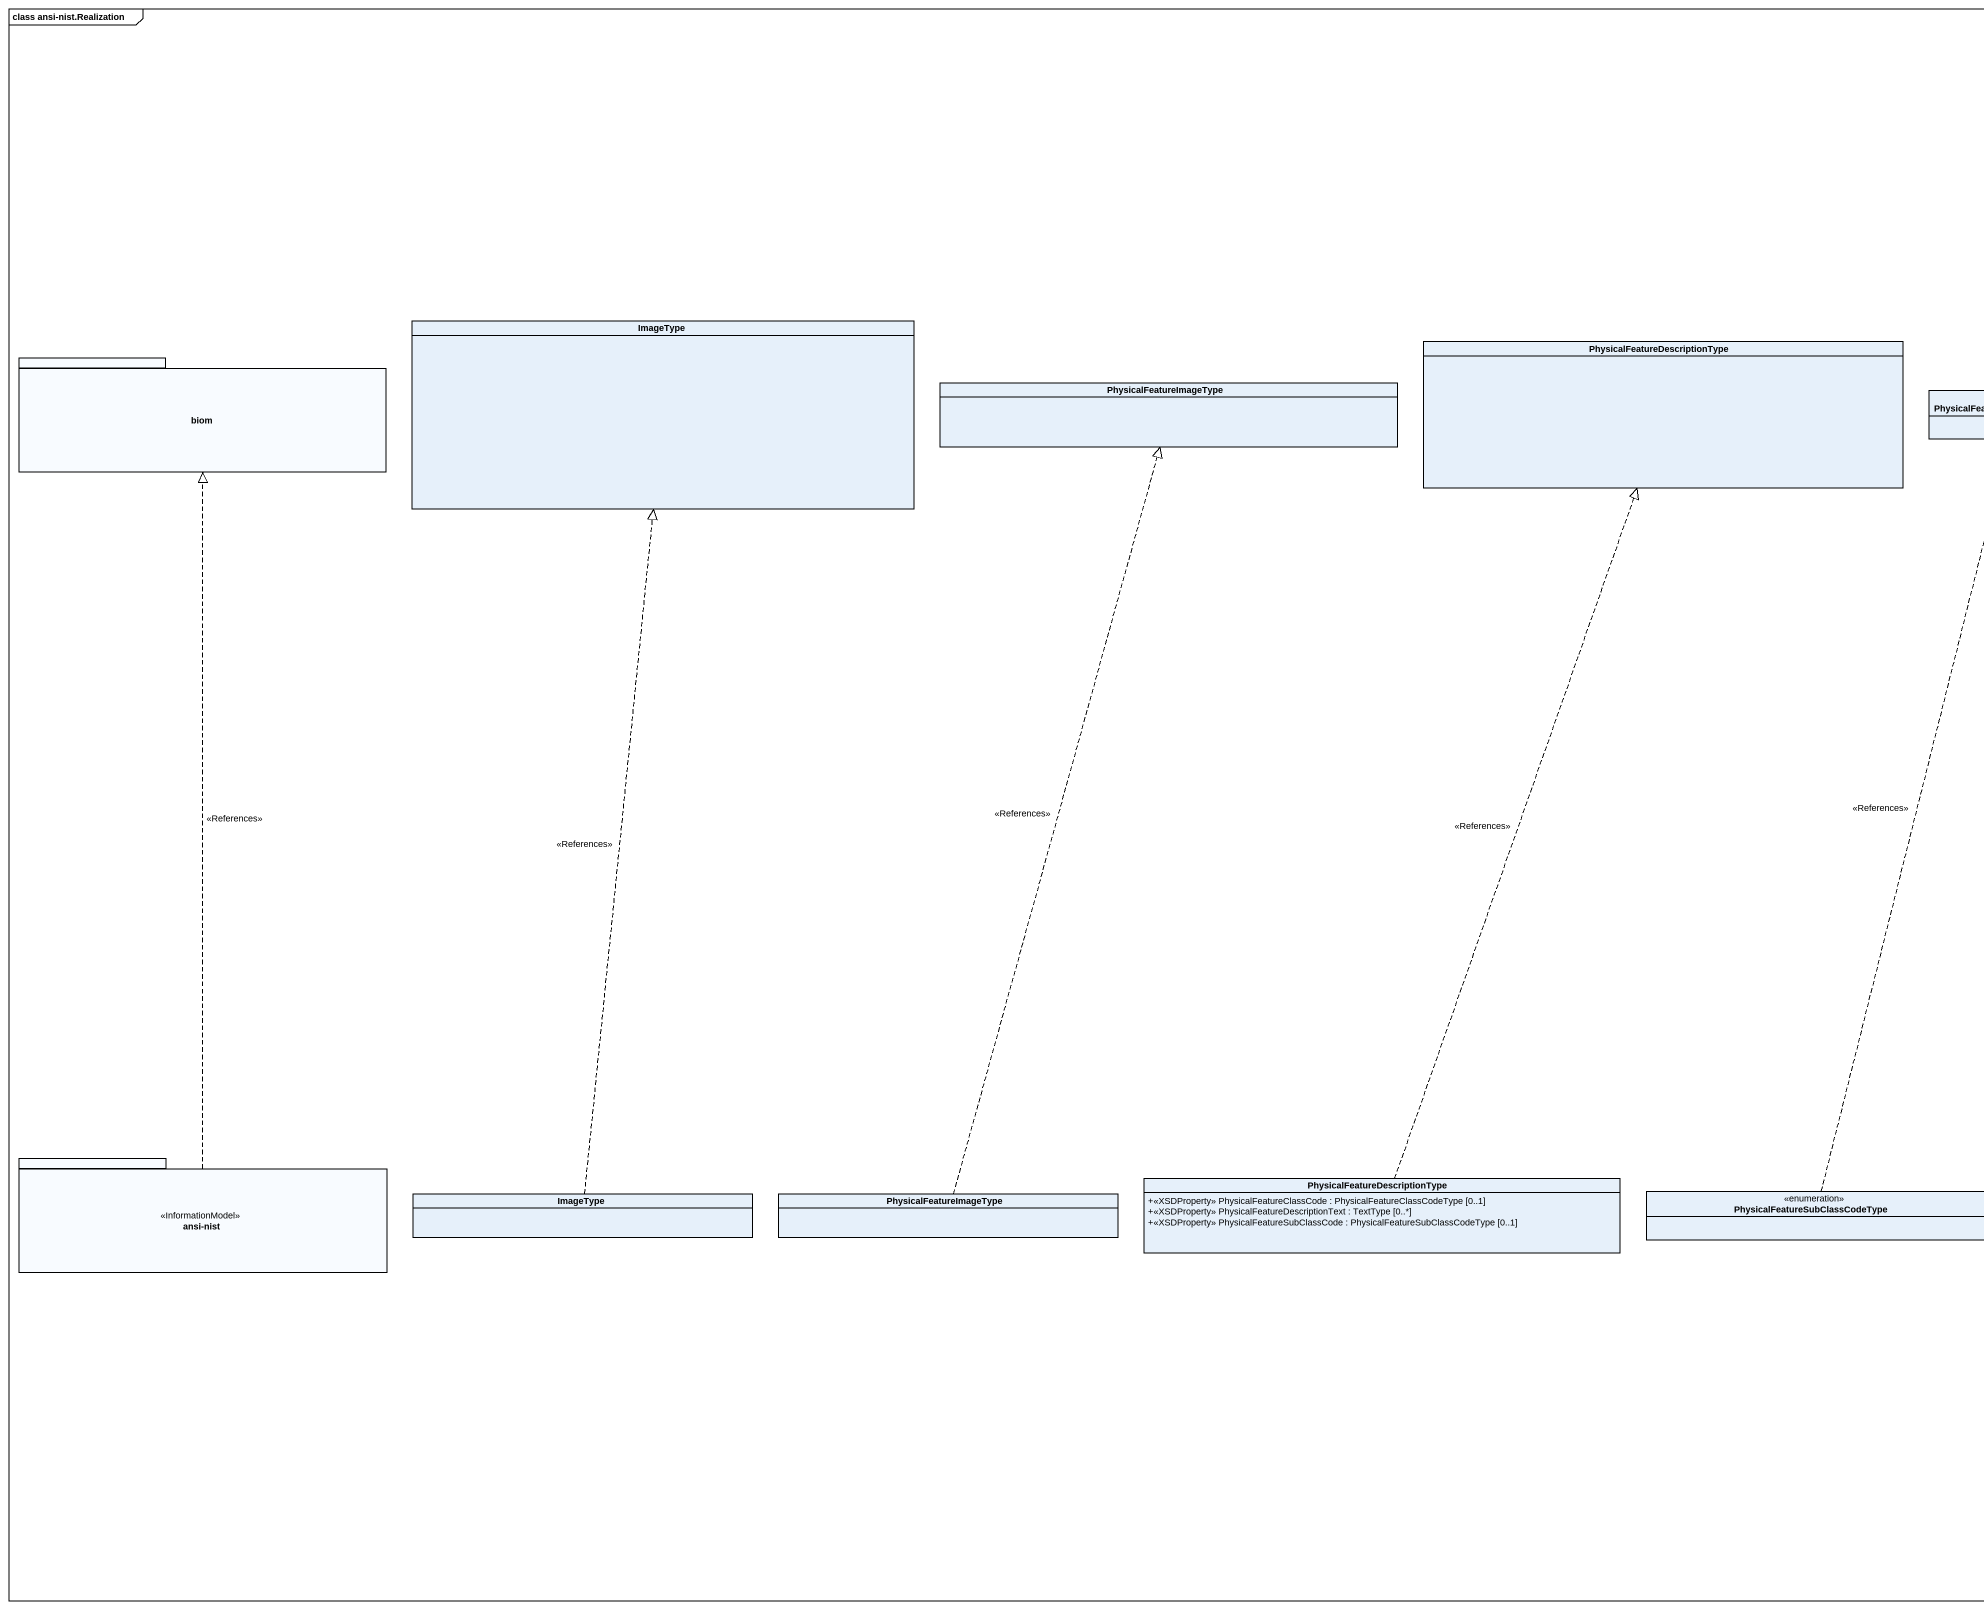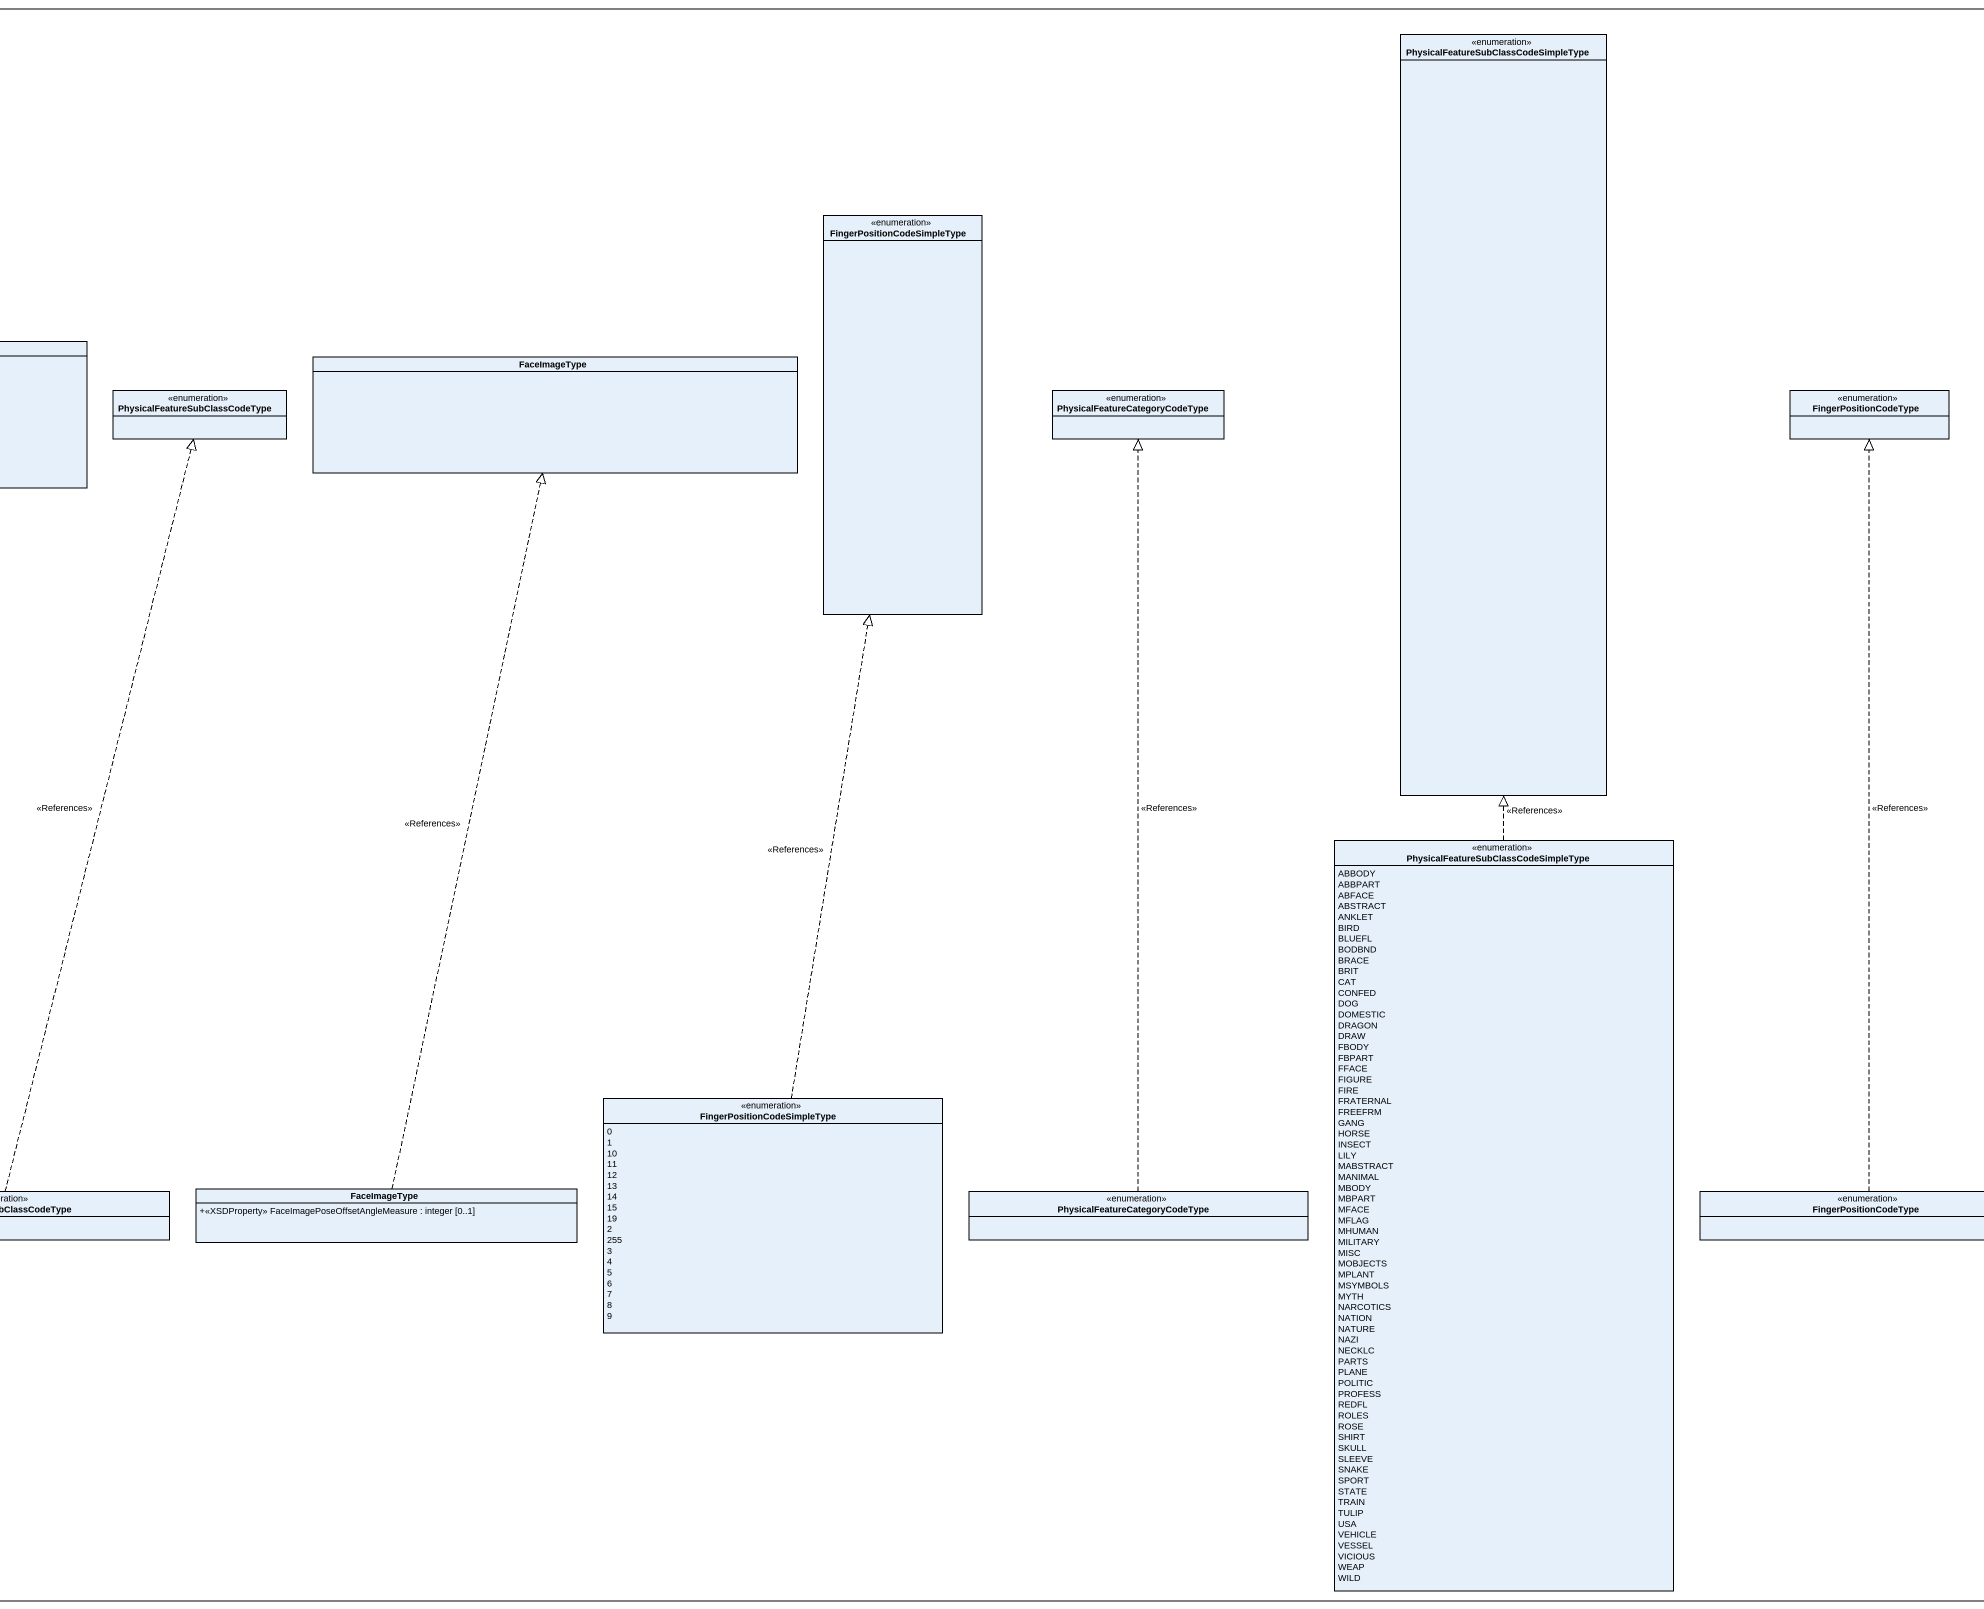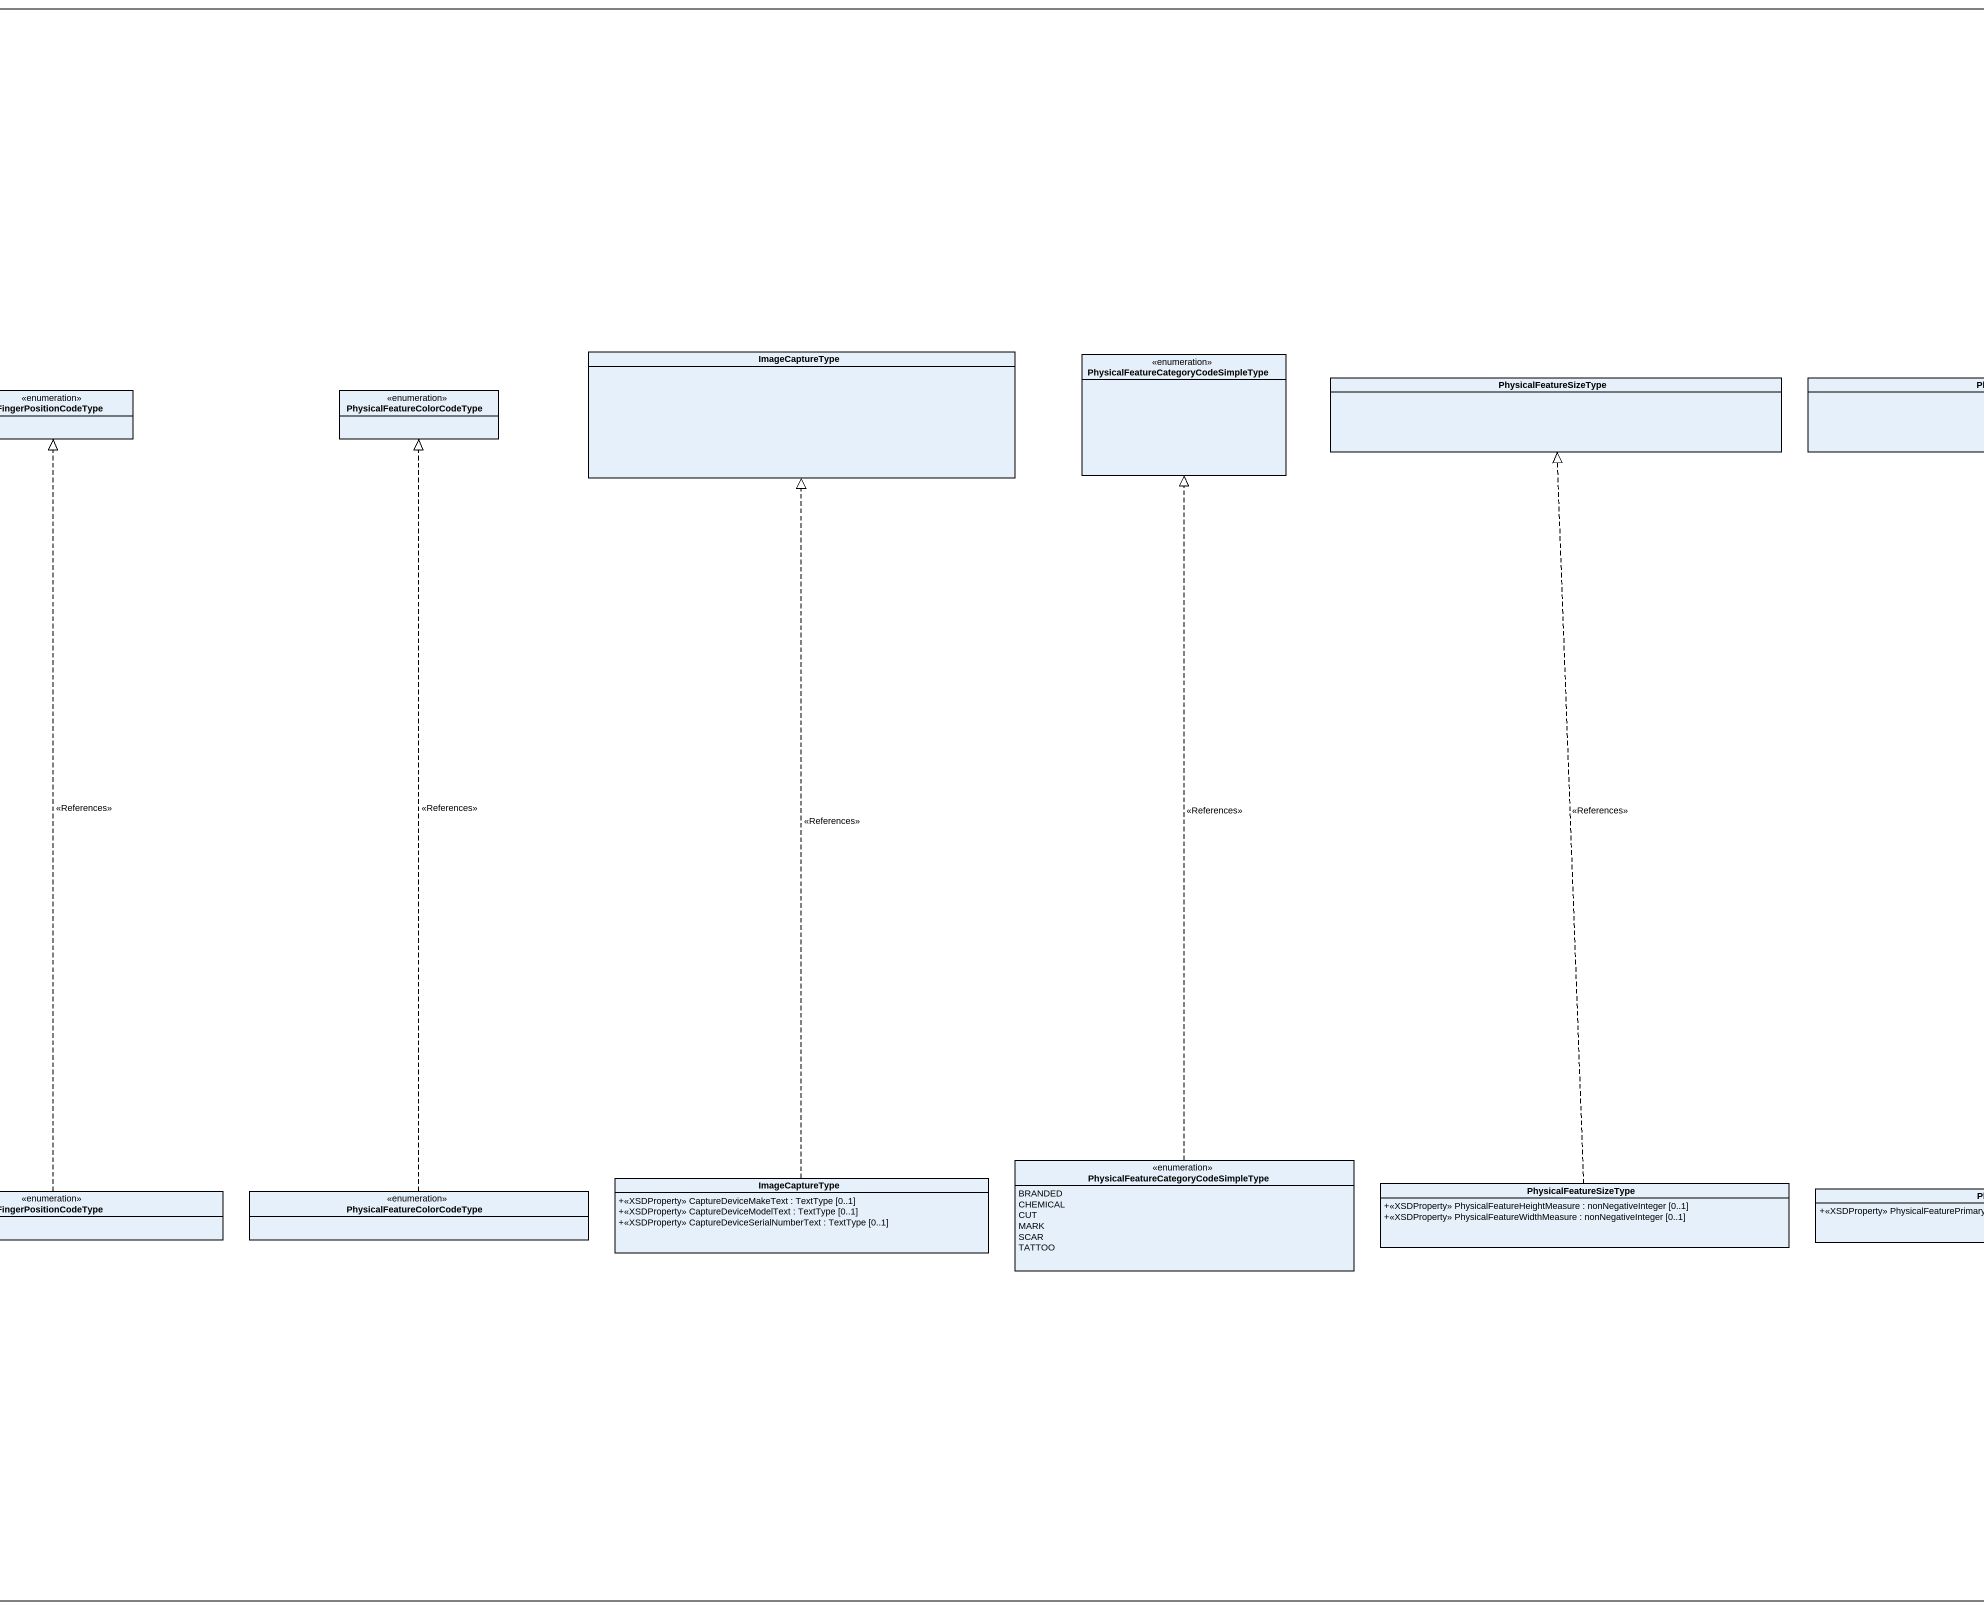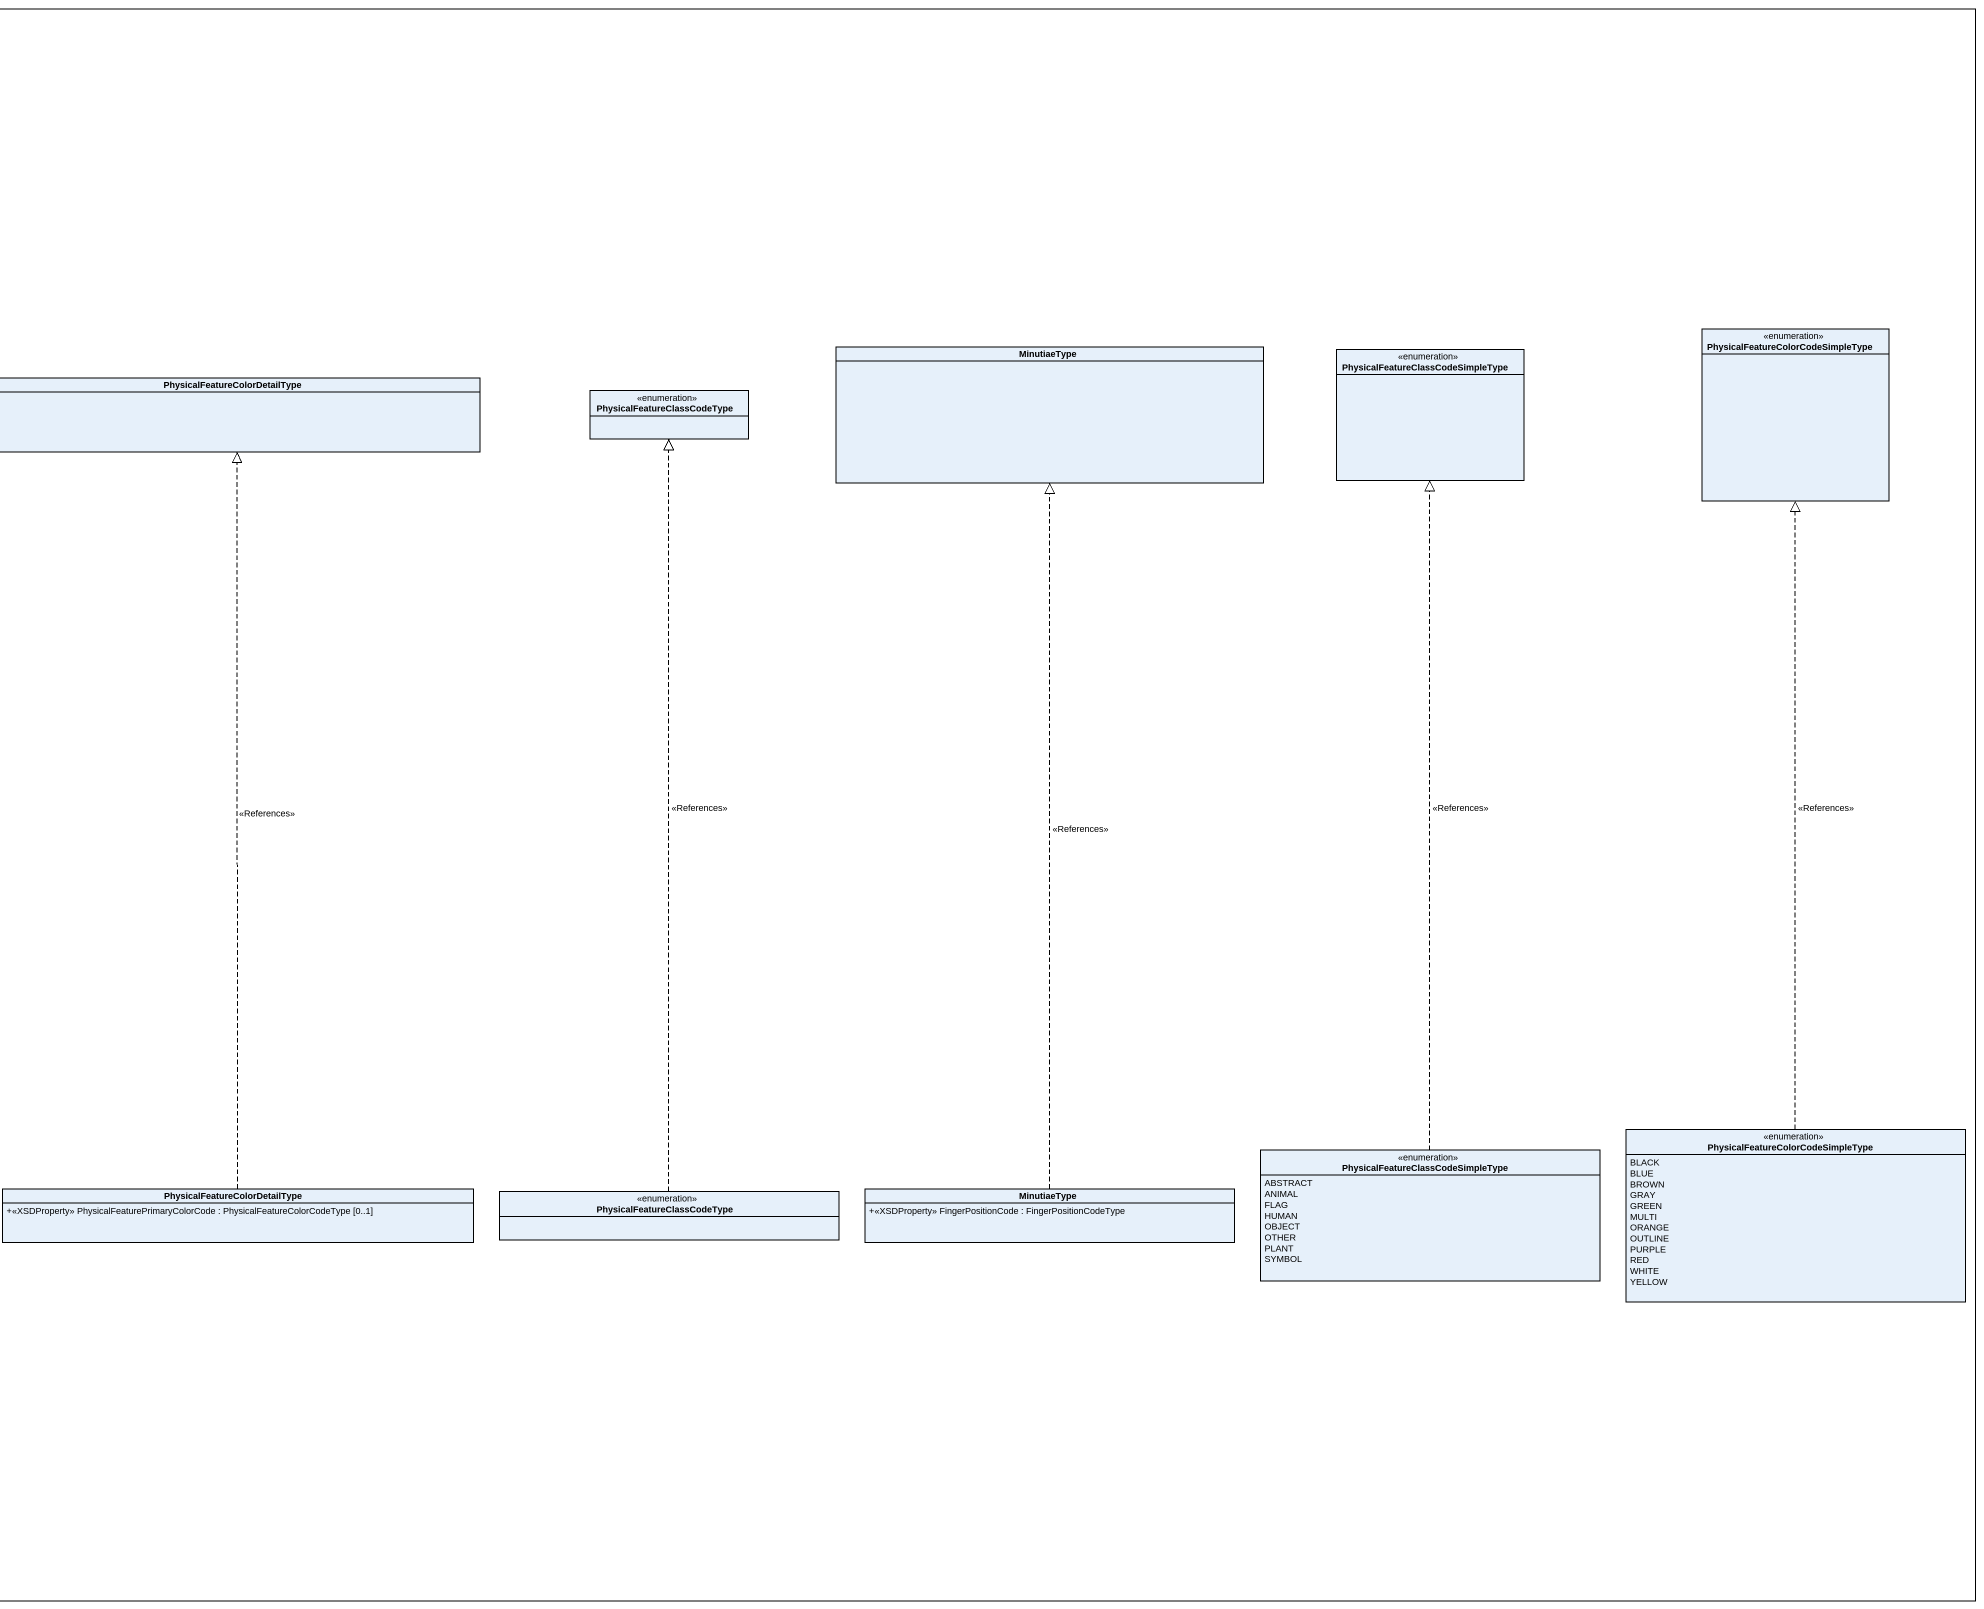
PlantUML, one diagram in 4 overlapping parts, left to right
@startuml
mainframe class ansi-nist.Realization
hide circle
hide empty members
skinparam classAttributeIconSize 0
enum "PhysicalFeatureSubClassCodeSimpleType" as PhysicalFeatureSubClassCodeS
enum FingerPositionCodeSimpleType
class ImageType
class "PhysicalFeatureDescriptionType" as PhysicalFeatureDescriptionTy
class ImageCaptureType
class MinutiaeType
enum "PhysicalFeatureClassCodeSimpleType" as PhysicalFeatureClassCodeSimp
enum "PhysicalFeatureColorCodeSimpleType" as PhysicalFeatureColorCodeSimp
package biom {
}
class PhysicalFeatureImageType
enum "PhysicalFeatureSubClassCodeType" as PhysicalFeatureSubClassCodeT
class FaceImageType
enum "PhysicalFeatureCategoryCodeType" as PhysicalFeatureCategoryCodeT
enum FingerPositionCodeType
enum PhysicalFeatureColorCodeType
enum "PhysicalFeatureCategoryCodeSimpleType" as PhysicalFeatureCategoryCodeS
class PhysicalFeatureSizeType
class "PhysicalFeatureColorDetailType" as PhysicalFeatureColorDetailTy
enum PhysicalFeatureClassCodeType
enum "PhysicalFeatureSubClassCodeSimpleType" as PhysicalFeatureSubClassCodeS_2 {
  ABBODY
  ABBPART
  ABFACE
  ABSTRACT
  ANKLET
  BIRD
  BLUEFL
  BODBND
  BRACE
  BRIT
  CAT
  CONFED
  DOG
  DOMESTIC
  DRAGON
  DRAW
  FBODY
  FBPART
  FFACE
  FIGURE
  FIRE
  FRATERNAL
  FREEFRM
  GANG
  HORSE
  INSECT
  LILY
  MABSTRACT
  MANIMAL
  MBODY
  MBPART
  MFACE
  MFLAG
  MHUMAN
  MILITARY
  MISC
  MOBJECTS
  MPLANT
  MSYMBOLS
  MYTH
  NARCOTICS
  NATION
  NATURE
  NAZI
  NECKLC
  PARTS
  PLANE
  POLITIC
  PROFESS
  REDFL
  ROLES
  ROSE
  SHIRT
  SKULL
  SLEEVE
  SNAKE
  SPORT
  STATE
  TRAIN
  TULIP
  USA
  VEHICLE
  VESSEL
  VICIOUS
  WEAP
  WILD
}
enum "FingerPositionCodeSimpleType" as FingerPositionCodeSimpleType_2 {
  0
  1
  10
  11
  12
  13
  14
  15
  19
  2
  255
  3
  4
  5
  6
  7
  8
  9
}
package "ansi-nist" as ansi_nist <<InformationModel>> {
}
enum "PhysicalFeatureCategoryCodeSimpleType" as PhysicalFeatureCategoryCodeS_2 {
  BRANDED
  CHEMICAL
  CUT
  MARK
  SCAR
  TATTOO
}
enum "PhysicalFeatureClassCodeSimpleType" as PhysicalFeatureClassCodeSimp_2 {
  ABSTRACT
  ANIMAL
  FLAG
  HUMAN
  OBJECT
  OTHER
  PLANT
  SYMBOL
}
enum "PhysicalFeatureColorCodeSimpleType" as PhysicalFeatureColorCodeSimp_2 {
  BLACK
  BLUE
  BROWN
  GRAY
  GREEN
  MULTI
  ORANGE
  OUTLINE
  PURPLE
  RED
  WHITE
  YELLOW
}
class "ImageType" as ImageType_2
class "PhysicalFeatureImageType" as PhysicalFeatureImageType_2
class "PhysicalFeatureDescriptionType" as PhysicalFeatureDescriptionTy_2 {
  +<<XSDProperty>> PhysicalFeatureClassCode : PhysicalFeatureClassCodeType [0..1]
  +<<XSDProperty>> PhysicalFeatureDescriptionText : TextType [0..*]
  +<<XSDProperty>> PhysicalFeatureSubClassCode : PhysicalFeatureSubClassCodeType [0..1]
}
enum "PhysicalFeatureSubClassCodeType" as PhysicalFeatureSubClassCodeT_2
class "FaceImageType" as FaceImageType_2 {
  +<<XSDProperty>> FaceImagePoseOffsetAngleMeasure : integer [0..1]
}
enum "PhysicalFeatureCategoryCodeType" as PhysicalFeatureCategoryCodeT_2
enum "FingerPositionCodeType" as FingerPositionCodeType_2
enum "PhysicalFeatureColorCodeType" as PhysicalFeatureColorCodeType_2
class "ImageCaptureType" as ImageCaptureType_2 {
  +<<XSDProperty>> CaptureDeviceMakeText : TextType [0..1]
  +<<XSDProperty>> CaptureDeviceModelText : TextType [0..1]
  +<<XSDProperty>> CaptureDeviceSerialNumberText : TextType [0..1]
}
class "PhysicalFeatureSizeType" as PhysicalFeatureSizeType_2 {
  +<<XSDProperty>> PhysicalFeatureHeightMeasure : nonNegativeInteger [0..1]
  +<<XSDProperty>> PhysicalFeatureWidthMeasure : nonNegativeInteger [0..1]
}
class "PhysicalFeatureColorDetailType" as PhysicalFeatureColorDetailTy_2 {
  +<<XSDProperty>> PhysicalFeaturePrimaryColorCode : PhysicalFeatureColorCodeType [0..1]
}
enum "PhysicalFeatureClassCodeType" as PhysicalFeatureClassCodeType_2
class "MinutiaeType" as MinutiaeType_2 {
  +<<XSDProperty>> FingerPositionCode : FingerPositionCodeType
}
PhysicalFeatureSubClassCodeS_2 .up.|> PhysicalFeatureSubClassCodeS : <<References>>
FingerPositionCodeSimpleType_2 .up.|> FingerPositionCodeSimpleType : <<References>>
ansi_nist .up.|> biom : <<References>>
PhysicalFeatureCategoryCodeS_2 .up.|> PhysicalFeatureCategoryCodeS : <<References>>
PhysicalFeatureClassCodeSimp_2 .up.|> PhysicalFeatureClassCodeSimp : <<References>>
PhysicalFeatureColorCodeSimp_2 .up.|> PhysicalFeatureColorCodeSimp : <<References>>
ImageType_2 .up.|> ImageType : <<References>>
PhysicalFeatureImageType_2 .up.|> PhysicalFeatureImageType : <<References>>
PhysicalFeatureDescriptionTy_2 .up.|> PhysicalFeatureDescriptionTy : <<References>>
PhysicalFeatureSubClassCodeT_2 .up.|> PhysicalFeatureSubClassCodeT : <<References>>
FaceImageType_2 .up.|> FaceImageType : <<References>>
PhysicalFeatureCategoryCodeT_2 .up.|> PhysicalFeatureCategoryCodeT : <<References>>
FingerPositionCodeType_2 .up.|> FingerPositionCodeType : <<References>>
PhysicalFeatureColorCodeType_2 .up.|> PhysicalFeatureColorCodeType : <<References>>
ImageCaptureType_2 .up.|> ImageCaptureType : <<References>>
PhysicalFeatureSizeType_2 .up.|> PhysicalFeatureSizeType : <<References>>
PhysicalFeatureColorDetailTy_2 .up.|> PhysicalFeatureColorDetailTy : <<References>>
PhysicalFeatureClassCodeType_2 .up.|> PhysicalFeatureClassCodeType : <<References>>
MinutiaeType_2 .up.|> MinutiaeType : <<References>>
@enduml
